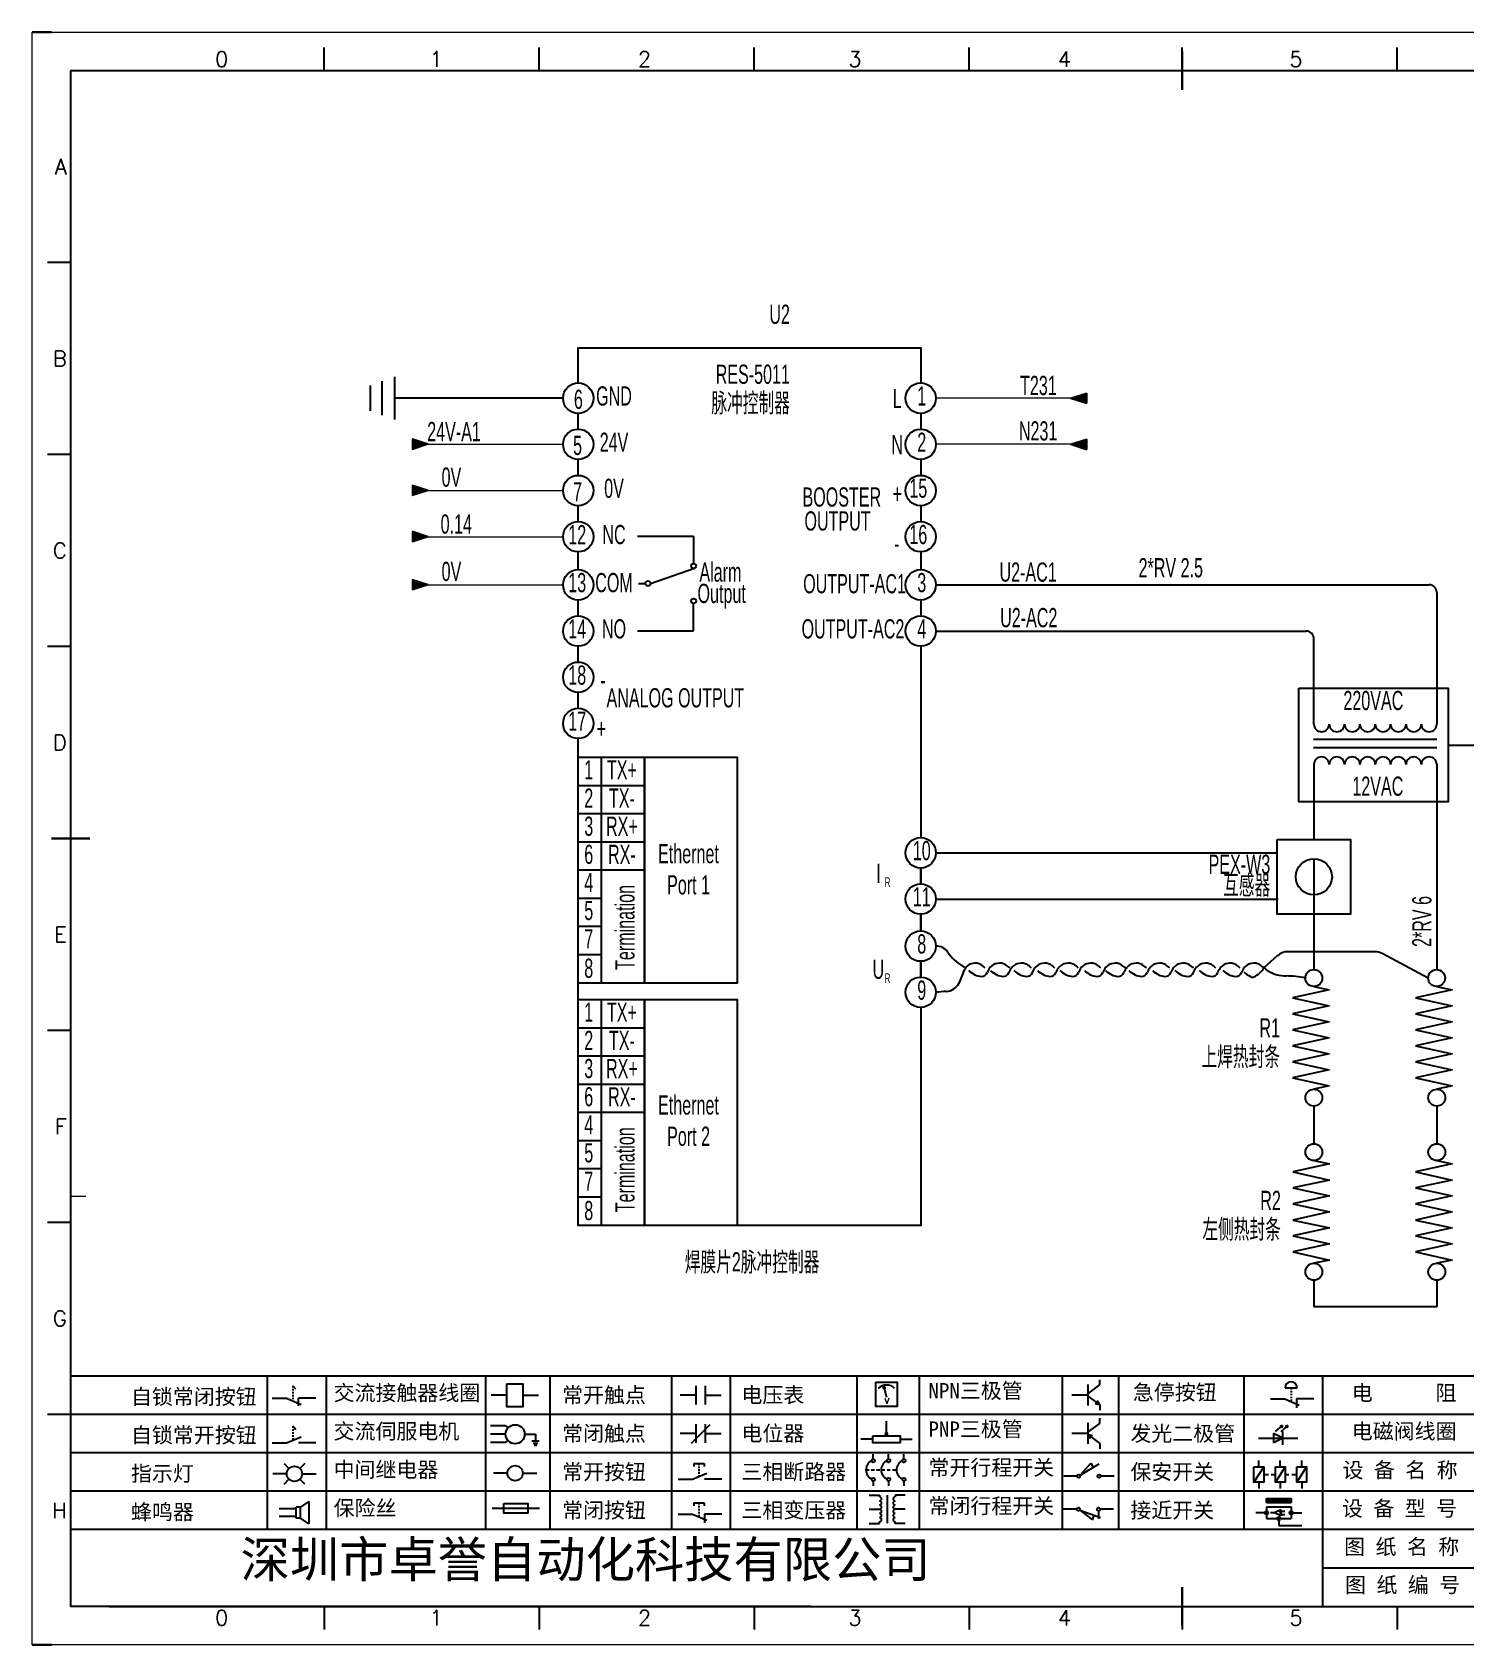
# Model space of a CAD drawing. Extents: x 49673 to 52330, y -5620 to -4375.
# Drawn here: x 51359 to 51545.7, y -4860.2 to -4650.2 of the extents above; entities that cross this region are included whole.
import ezdxf
from ezdxf.enums import TextEntityAlignment as Align

# ---------------------------------------------------------------- set-up
doc = ezdxf.new("R2010")
doc.units = 0
doc.header["$MEASUREMENT"] = 0
doc.layers.add('AE_BOR', color=1, linetype='Continuous')
doc.layers.add('Dimension', color=3, linetype='Continuous', lineweight=13)
doc.styles.get("Standard").update_dxf_attribs({"font": 'txt.shx'})
doc.styles.add('WD', font='simplex.shx', dxfattribs={"bigfont": 'gbcbig.shx'})
doc.styles.add('样式 8', font='arial.ttf')
doc.styles.add('汉字', font='')
doc.styles.get('汉字').set_extended_font_data('新宋体')

# ---------------------------------------------------------------- blocks, each defined once
blk = doc.blocks.new('*U28')
at = {"linetype": 'ByBlock'}
for p, q in [((-1909.23, -780.45), (-1909.23, -780.67)), ((-1909.23, -780.45), (-1908.92, -780.84)), ((-1909.23, -780.84), (-1909.23, -781.05)), ((-1911.92, -782.07), (-1910.06, -782.07)), ((-1910.06, -782.07), (-1908.18, -782.88)), ((-1909.23, -781.23), (-1909.23, -781.44)), ((-1909.23, -781.61), (-1909.23, -781.83)), ((-1909.23, -782), (-1909.23, -782.21)), ((-1909.23, -782.38), (-1909.23, -782.43)), ((-1908.52, -783.07), (-1908.52, -782.07)), ((-1906.25, -782.07), (-1908.52, -782.07))]:
    blk.add_line(p, q, dxfattribs=at)
blk = doc.blocks.new('*U30')
at = {"linetype": 'ByBlock'}
for p, q in [((-1908.88, -791.17), (-1909.23, -790.71)), ((-1909.23, -790.71), (-1909.23, -790.92)), ((-1909.23, -791.09), (-1909.23, -791.31)), ((-1909.23, -791.48), (-1909.23, -791.69)), ((-1911.92, -792.89), (-1910.06, -792.89)), ((-1910.06, -792.89), (-1908.18, -792.08)), ((-1909.23, -791.86), (-1909.23, -792.08)), ((-1909.23, -792.25), (-1909.23, -792.47)), ((-1906.25, -792.89), (-1908.52, -792.89))]:
    blk.add_line(p, q, dxfattribs=at)
blk = doc.blocks.new('蜂鸣器')
at = {"linetype": 'ByBlock'}
for p, q in [((-1907.17, -795.53), (-1908.25, -796.26)), ((-1907.17, -795.53), (-1907.17, -798.41)), ((-1908.8, -796.48), (-1911.01, -796.48)), ((-1908.8, -797.46), (-1911.01, -797.46)), ((-1908.25, -796.26), (-1908.8, -796.26)), ((-1908.8, -797.68), (-1908.8, -796.26)), ((-1908.25, -797.68), (-1908.8, -797.68)), ((-1908.25, -797.68), (-1908.25, -796.26)), ((-1907.17, -798.41), (-1908.25, -797.68))]:
    blk.add_line(p, q, dxfattribs=at)
blk = doc.blocks.new('指示灯')
at = {"linetype": 'ByBlock'}
for p, q in [((-1854.25, -776.92), (-1856.06, -776.92)), ((-1854.62, -775.59), (-1853.97, -776.23)), ((-1851.9, -775.59), (-1852.54, -776.23)), ((-1852.26, -776.92), (-1850.45, -776.92)), ((-1854.62, -778.25), (-1853.97, -777.61)), ((-1851.9, -778.25), (-1852.54, -777.61))]:
    blk.add_line(p, q, dxfattribs=at)
blk.add_circle((-1853.26, -776.92), 0.992, dxfattribs=at)
blk = doc.blocks.new('交流接触器线圈')
at = {"linetype": 'ByBlock'}
for p, q in [((-1880.82, -781.77), (-1882.87, -781.77)), ((-1878.72, -781.77), (-1876.67, -781.77))]:
    blk.add_line(p, q, dxfattribs=at)
blk.add_lwpolyline([(-1880.82, -780.28), (-1878.72, -780.28), (-1878.72, -783.26), (-1880.82, -783.26)], close=True, dxfattribs=at)
blk = doc.blocks.new('交流伺服电机')
at = {"linetype": 'ByBlock'}
for p, q in [((-1880.97, -785.75), (-1882.94, -785.75)), ((-1880.97, -786.85), (-1882.94, -786.85)), ((-1880.97, -785.75), (-1880.65, -786.03)), ((-1878.49, -786.85), (-1877.07, -786.85)), ((-1877.07, -786.85), (-1877.07, -787.72)), ((-1880.97, -787.94), (-1882.94, -787.94)), ((-1880.97, -787.94), (-1880.65, -787.67)), ((-1877.54, -787.72), (-1876.59, -787.72)), ((-1877.38, -788.01), (-1876.75, -788.01)), ((-1877.23, -788.29), (-1876.9, -788.29))]:
    blk.add_line(p, q, dxfattribs=at)
blk.add_circle((-1879.73, -786.85), 1.24, dxfattribs=at)
blk = doc.blocks.new('中间继电器')
at = {"linetype": 'ByBlock'}
for p, q in [((-1880.72, -791.92), (-1882.54, -791.92)), ((-1878.74, -791.92), (-1876.92, -791.92))]:
    blk.add_line(p, q, dxfattribs=at)
blk.add_circle((-1879.73, -791.92), 0.992, dxfattribs=at)
blk = doc.blocks.new('保险丝')
at = {"linetype": 'ByBlock'}
blk.add_line((-1882.72, -796.49), (-1876.55, -796.49), dxfattribs=at)
blk.add_lwpolyline([(-1881.2, -795.86), (-1878.06, -795.86), (-1878.06, -797.12), (-1881.2, -797.12)], close=True, dxfattribs=at)
blk = doc.blocks.new('常开按钮')
at = {"linetype": 'ByBlock'}
for p, q in [((-1910.06, -787.73), (-1908.18, -786.93)), ((-1909.9, -785.68), (-1908.56, -785.68)), ((-1909.9, -785.68), (-1909.9, -786.07)), ((-1909.23, -785.68), (-1909.23, -785.89)), ((-1909.23, -786.06), (-1909.23, -786.28)), ((-1909.23, -786.45), (-1909.23, -786.67)), ((-1909.23, -786.84), (-1909.23, -787.05)), ((-1909.23, -787.22), (-1909.23, -787.38)), ((-1908.56, -785.68), (-1908.56, -786.07)), ((-1911.92, -787.73), (-1910.06, -787.73)), ((-1906.25, -787.73), (-1908.52, -787.73))]:
    blk.add_line(p, q, dxfattribs=at)
blk = doc.blocks.new('常开触点')
at = {"linetype": 'ByBlock'}
for p, q in [((-1853.82, -782.99), (-1853.82, -780.56)), ((-1852.6, -782.99), (-1852.6, -780.56)), ((-1853.82, -781.77), (-1855.88, -781.77)), ((-1852.6, -781.77), (-1850.55, -781.77))]:
    blk.add_line(p, q, dxfattribs=at)
blk = doc.blocks.new('常闭触点')
at = {"linetype": 'ByBlock'}
for p, q in [((-1853.82, -786.77), (-1855.88, -786.77)), ((-1852.01, -785.66), (-1854.43, -788.1)), ((-1853.82, -787.99), (-1853.82, -785.56)), ((-1852.6, -787.99), (-1852.6, -785.56)), ((-1852.6, -786.77), (-1850.55, -786.77))]:
    blk.add_line(p, q, dxfattribs=at)
blk = doc.blocks.new('常闭按钮')
at = {"linetype": 'ByBlock'}
for p, q in [((-1854.11, -790.83), (-1852.77, -790.83)), ((-1854.11, -790.83), (-1854.11, -791.22)), ((-1853.44, -790.83), (-1853.44, -791.04)), ((-1853.44, -791.21), (-1853.44, -791.43)), ((-1853.44, -791.6), (-1853.44, -791.82)), ((-1852.77, -790.83), (-1852.77, -791.22)), ((-1856.13, -792.28), (-1854.28, -792.28)), ((-1854.28, -792.28), (-1852.4, -793.09)), ((-1853.44, -791.99), (-1853.44, -792.2)), ((-1853.44, -792.37), (-1853.44, -792.53)), ((-1850.47, -792.28), (-1852.73, -792.28)), ((-1852.73, -792.28), (-1852.73, -793.43))]:
    blk.add_line(p, q, dxfattribs=at)
blk = doc.blocks.new('电压表')
at = {"linetype": 'ByBlock'}
for p, q in [((-1814.84, -780.75), (-1814.91, -781.13)), ((-1814.6, -781.05), (-1814.91, -781.13)), ((-1814.84, -780.75), (-1814.46, -782.26)), ((-1814.84, -780.75), (-1814.6, -781.05))]:
    blk.add_line(p, q, dxfattribs=at)
blk.add_lwpolyline([(-1815.84, -780.34), (-1813.07, -780.34), (-1813.07, -783.49), (-1815.84, -783.49)], close=True, dxfattribs=at)
blk.add_arc((-1814.46, -782.26), 1.56, 46.8313, 133.1687, dxfattribs=at)
at = {"linetype": 'ByBlock', "insert": (-1814.7, -782.39), "char_height": 0.75, "width": 0.6768, "attachment_point": 1}
blk.add_mtext('V', dxfattribs=at)
blk = doc.blocks.new('电位器')
at = {"linetype": 'ByBlock'}
for p, q in [((-1814.45, -787.3), (-1814.45, -785.39)), ((-1814.45, -787.3), (-1814.62, -786.96)), ((-1814.62, -786.96), (-1814.27, -786.96)), ((-1814.45, -787.3), (-1814.27, -786.96)), ((-1816.21, -787.75), (-1817.79, -787.75)), ((-1812.68, -787.75), (-1811.1, -787.75))]:
    blk.add_line(p, q, dxfattribs=at)
blk.add_lwpolyline([(-1816.21, -787.3), (-1812.68, -787.3), (-1812.68, -788.2), (-1816.21, -788.2)], close=True, dxfattribs=at)
blk = doc.blocks.new('三相断路器')
at = {"linetype": 'ByBlock'}
for p, q in [((-1816.17, -790.33), (-1816.17, -789.7)), ((-1814.17, -790.33), (-1814.17, -789.7)), ((-1812.18, -790.33), (-1812.18, -789.7)), ((-1817.14, -791.74), (-1816.72, -791.74)), ((-1816.45, -791.74), (-1816.03, -791.74)), ((-1816.17, -793.19), (-1816.17, -793.83)), ((-1815.76, -791.74), (-1815.34, -791.74)), ((-1815.07, -791.74), (-1814.65, -791.74)), ((-1814.38, -791.74), (-1813.96, -791.74)), ((-1814.17, -793.19), (-1814.17, -793.83)), ((-1813.69, -791.74), (-1813.27, -791.74)), ((-1812.18, -793.19), (-1812.18, -793.83))]:
    blk.add_line(p, q, dxfattribs=at)
for centre in [(-1816.17, -790.55), (-1814.17, -790.55), (-1812.18, -790.55), (-1816.17, -792.98), (-1814.17, -792.98), (-1812.18, -792.98)]:
    blk.add_circle(centre, 0.219, dxfattribs=at)
for centre in [(-1815.81, -791.74), (-1813.82, -791.74), (-1811.83, -791.74)]:
    blk.add_arc(centre, 1.32, 115.5791, 244.4209, dxfattribs=at)
blk = doc.blocks.new('三相变压器')
at = {"linetype": 'ByBlock'}
for p, q in [((-1816.69, -795.03), (-1815.37, -795.03)), ((-1815.37, -795.03), (-1815.37, -795.24)), ((-1814.34, -798.7), (-1814.34, -795.04)), ((-1812, -795.03), (-1813.32, -795.03)), ((-1813.32, -795.03), (-1813.32, -795.24)), ((-1816.69, -796.87), (-1815.37, -796.87)), ((-1812, -796.87), (-1813.32, -796.87)), ((-1816.69, -798.71), (-1815.37, -798.71)), ((-1815.37, -798.71), (-1815.37, -798.5)), ((-1813.32, -798.71), (-1813.32, -798.5)), ((-1812, -798.71), (-1813.32, -798.71))]:
    blk.add_line(p, q, dxfattribs=at)
for centre, start, end in [((-1815.37, -795.51), 270, 90), ((-1815.37, -796.06), 270, 90), ((-1813.32, -795.51), 90, 270), ((-1813.32, -796.06), 90, 270), ((-1815.37, -796.6), 270, 90), ((-1815.37, -797.14), 270, 90), ((-1815.37, -797.68), 270, 90), ((-1815.37, -798.23), 270, 90), ((-1813.32, -796.6), 90, 270), ((-1813.32, -797.14), 90, 270), ((-1813.32, -797.68), 90, 270), ((-1813.32, -798.23), 90, 270)]:
    blk.add_arc(centre, 0.271, start, end, dxfattribs=at)
blk = doc.blocks.new('NPN三极管')
at = {"linetype": 'ByBlock'}
for p, q in [((-1785.73, -780.61), (-1785.73, -783.32)), ((-1785.73, -781.82), (-1784.15, -780.66)), ((-1784.15, -780.66), (-1784.15, -779.98)), ((-1785.73, -781.97), (-1787.81, -781.97)), ((-1785.73, -782.11), (-1784.15, -783.27)), ((-1784.41, -782.73), (-1784.74, -783.18)), ((-1784.15, -783.27), (-1784.74, -783.18)), ((-1784.15, -783.27), (-1784.41, -782.73)), ((-1784.15, -783.27), (-1784.15, -783.96))]:
    blk.add_line(p, q, dxfattribs=at)
blk = doc.blocks.new('PNP三极管')
at = {"linetype": 'ByBlock'}
for p, q in [((-1784.9, -785.38), (-1784.9, -788.09)), ((-1783.32, -785.43), (-1783.32, -784.75)), ((-1784.9, -786.74), (-1786.98, -786.74)), ((-1784.9, -786.59), (-1783.32, -785.43)), ((-1784.9, -786.88), (-1783.32, -788.04)), ((-1784.9, -786.88), (-1784.31, -786.97)), ((-1784.9, -786.88), (-1784.64, -787.42)), ((-1784.31, -786.97), (-1784.64, -787.42)), ((-1783.32, -788.04), (-1783.32, -788.73))]:
    blk.add_line(p, q, dxfattribs=at)
blk = doc.blocks.new('常开行程开关')
at = {"linetype": 'ByBlock'}
for p, q in [((-1785.89, -792.17), (-1784.52, -790.62)), ((-1785.89, -792.17), (-1783.43, -790.72)), ((-1784.52, -790.62), (-1784.19, -791.17)), ((-1786.29, -792.3), (-1788.01, -792.3)), ((-1781.48, -792.3), (-1783.21, -792.3))]:
    blk.add_line(p, q, dxfattribs=at)
for centre in [(-1786.07, -792.3), (-1783.42, -792.3)]:
    blk.add_circle(centre, 0.219, dxfattribs=at)
blk = doc.blocks.new('常闭行程开关')
at = {"linetype": 'ByBlock'}
for p, q in [((-1786.34, -796.62), (-1788.07, -796.62)), ((-1785.93, -796.72), (-1783.25, -797.7)), ((-1785.93, -796.72), (-1784.3, -798)), ((-1784.3, -798), (-1784.08, -797.4)), ((-1783.48, -796.84), (-1783.48, -797.85)), ((-1781.54, -796.62), (-1783.26, -796.62))]:
    blk.add_line(p, q, dxfattribs=at)
for centre in [(-1786.12, -796.62), (-1783.48, -796.62)]:
    blk.add_circle(centre, 0.219, dxfattribs=at)
blk = doc.blocks.new('发光二极管')
at = {"linetype": 'ByBlock'}
for p, q in [((-1755.78, -785.92), (-1754.89, -785.14)), ((-1754.89, -785.14), (-1755.2, -785.22)), ((-1755.2, -785.22), (-1755.01, -785.43)), ((-1755.08, -785.92), (-1754.18, -785.14)), ((-1754.89, -785.14), (-1755.01, -785.43)), ((-1754.18, -785.14), (-1754.49, -785.22)), ((-1754.49, -785.22), (-1754.31, -785.43)), ((-1754.18, -785.14), (-1754.31, -785.43)), ((-1758.01, -786.77), (-1752.89, -786.77)), ((-1754.84, -786.77), (-1756.04, -786.16)), ((-1756.04, -786.16), (-1756.04, -787.39)), ((-1754.84, -786.77), (-1756.04, -787.39)), ((-1754.84, -787.63), (-1754.84, -785.92))]:
    blk.add_line(p, q, dxfattribs=at)
blk = doc.blocks.new('保安开关')
at = {"linetype": 'ByBlock'}
for p, q in [((-1757.33, -790.79), (-1758.6, -792.81)), ((-1757.96, -790.79), (-1757.96, -789.97)), ((-1754.54, -790.79), (-1755.81, -792.81)), ((-1755.17, -790.79), (-1755.17, -789.97)), ((-1751.75, -790.79), (-1753.02, -792.81)), ((-1752.39, -790.79), (-1752.39, -789.97)), ((-1757.96, -792.81), (-1757.96, -793.62)), ((-1757.33, -791.8), (-1756.72, -791.8)), ((-1756.35, -791.8), (-1755.89, -791.8)), ((-1755.17, -792.81), (-1755.17, -793.62)), ((-1754.52, -791.8), (-1754.06, -791.8)), ((-1753.69, -791.8), (-1753.08, -791.8)), ((-1752.39, -792.81), (-1752.39, -793.62))]:
    blk.add_line(p, q, dxfattribs=at)
for points in [[(-1758.6, -790.79), (-1757.33, -790.79), (-1757.33, -792.81), (-1758.6, -792.81)], [(-1755.81, -790.79), (-1754.54, -790.79), (-1754.54, -792.81), (-1755.81, -792.81)], [(-1753.02, -790.79), (-1751.75, -790.79), (-1751.75, -792.81), (-1753.02, -792.81)]]:
    blk.add_lwpolyline(points, close=True, dxfattribs=at)
blk = doc.blocks.new('接近开关')
at = {"linetype": 'ByBlock'}
h = blk.add_hatch(dxfattribs=at)
h.set_pattern_fill('ANSI31', color=256, scale=0.01, style=0)
h.set_pattern_definition([(45, (-89.131516, -30.795668), (-0.0224506403, 0.0224506403), [])])
h.paths.add_polyline_path([(-1516.96, -1123.35), (-1516.96, -1122.85), (-1513.76, -1122.85), (-1513.76, -1123.35)])
for p, q in [((-1516.96, -1123.35), (-1516.96, -1122.85)), ((-1516.96, -1122.85), (-1513.76, -1122.85)), ((-1516.96, -1123.35), (-1513.76, -1123.35)), ((-1513.76, -1122.85), (-1513.76, -1123.35)), ((-1517.18, -1124.71), (-1518.36, -1124.71)), ((-1516.96, -1123.95), (-1513.76, -1123.95)), ((-1516.96, -1123.95), (-1516.96, -1125.47)), ((-1516.96, -1125.47), (-1513.76, -1125.47)), ((-1515.91, -1124.71), (-1516.45, -1124.71)), ((-1515.11, -1124.31), (-1515.91, -1124.71)), ((-1515.11, -1125.11), (-1515.91, -1124.71)), ((-1515.33, -1124.53), (-1515.17, -1124.53)), ((-1515.33, -1124.88), (-1515.17, -1124.88)), ((-1515.25, -1124.45), (-1515.25, -1124.61)), ((-1515.11, -1124.31), (-1515.11, -1125.11)), ((-1515.11, -1124.48), (-1514.58, -1124.48)), ((-1515.11, -1124.94), (-1514.58, -1124.94)), ((-1513.76, -1123.95), (-1513.76, -1125.47)), ((-1513.54, -1124.71), (-1512.36, -1124.71)), ((-1515.36, -1125.69), (-1515.36, -1126.36)), ((-1515.36, -1126.36), (-1512.36, -1126.36))]:
    blk.add_line(p, q, dxfattribs=at)
for centre in [(-1516.96, -1124.71), (-1515.36, -1125.47), (-1513.76, -1124.71)]:
    blk.add_circle(centre, 0.225, dxfattribs=at)
blk = doc.blocks.new('急停按钮')
at = {"linetype": 'ByBlock'}
for p, q in [((-1.86, 0), (0, 0)), ((0, 0), (1.88, -0.81)), ((0.06, 1.45), (1.61, 1.45)), ((0.83, 1.45), (0.83, 1.24)), ((0.83, 1.07), (0.83, 0.85)), ((0.83, 0.68), (0.83, 0.47)), ((0.83, 0.29), (0.83, 0.08)), ((3.81, 0), (1.54, 0)), ((1.54, 0), (1.54, -1.15)), ((0.83, -0.09), (0.83, -0.24))]:
    blk.add_line(p, q, dxfattribs=at)
blk.add_arc((0.83, 1.45), 0.774, 0, 180)
blk = doc.blocks.new('电控横A4')
for p, q in [((292, -5), (5, -5)), ((5, -5), (5, -205)), ((10.03, -205), (289.53, -205)), ((130.8, -205), (190.75, -205))]:
    blk.add_line(p, q)
at = {"lineweight": 9, "ltscale": 0.1}
for p, q in [((5, -151.57), (7, -151.57)), ((101.34, -205), (130.8, -205)), ((129.44, -205), (129.44, -205)), ((129.44, -205), (129.44, -205)), ((129.44, -205), (129.44, -205)), ((129.44, -205), (129.44, -205))]:
    blk.add_line(p, q, dxfattribs=at)
at = {"linetype": 'ByBlock'}
for p, q in [((292, -175), (5, -175)), ((292, -180), (5, -180)), ((292, -185), (5, -185)), ((292, -190), (5, -190)), ((292, -195), (5, -195)), ((292, -200), (168.03, -200))]:
    blk.add_line(p, q, dxfattribs=at)
at = {"color": 0, "lineweight": -2}
for p, q in [((30.58, -175), (30.58, -195)), ((38.26, -175), (38.26, -195)), ((59.05, -175), (59.05, -195)), ((67.4, -175), (67.4, -195)), ((83.26, -175), (83.26, -195)), ((90.91, -175), (90.91, -195)), ((107.4, -175), (107.4, -195)), ((115.5, -175), (115.5, -195)), ((134.12, -175), (134.12, -195)), ((141.48, -175), (141.48, -195)), ((157.79, -175), (157.79, -195)), ((168.03, -175), (168.03, -204.92))]:
    blk.add_line(p, q, dxfattribs=at)
at = {"color": 0, "ltscale": 2}
blk.add_line((101.34, -205), (5, -205), dxfattribs=at)
at = {"layer": 'AE_BOR', "lineweight": 30}
for p, q in [((2.53, 0), (0, 0)), ((0, -210), (2.53, -210))]:
    blk.add_line(p, q, dxfattribs=at)
at = {"layer": 'AE_BOR', "color": 1, "lineweight": 15}
for p, q in [((0, 0), (297, 0)), ((0, -210), (0, 0)), ((297, -210), (0, -210))]:
    blk.add_line(p, q, dxfattribs=at)
at = {"layer": 'AE_BOR'}
for p, q in [((38.03, -5), (38.03, -2)), ((66.03, -5), (66.03, -2)), ((94.03, -5), (94.03, -2)), ((122.03, -5), (122.03, -2)), ((149.78, -5), (149.78, -2)), ((177.78, -5), (177.78, -2)), ((5, -30), (2, -30)), ((5, -55), (2, -55)), ((5, -80), (2, -80)), ((5, -130), (2, -130)), ((5, -155), (2, -155)), ((5, -180), (2, -180)), ((38.03, -205), (38.03, -208)), ((66.03, -205), (66.03, -208)), ((94.03, -205), (94.03, -208)), ((122.03, -205), (122.03, -208)), ((149.78, -205), (149.78, -208)), ((177.78, -205), (177.78, -208))]:
    blk.add_line(p, q, dxfattribs=at)
at = {"layer": 'AE_BOR', "color": 2, "lineweight": 30}
for p, q in [((149.78, -7.5), (149.78, -2.5)), ((2.5, -105), (7.5, -105)), ((149.78, -202.5), (149.78, -207.5)), ((149.78, -205), (149.78, -207.5))]:
    blk.add_line(p, q, dxfattribs=at)
at = {"linetype": 'ByBlock'}
for name, p in [('*U28', (1943.19, 604.18)), ('交流接触器线圈', (1942.62, 604.27)), ('常开触点', (1940.27, 604.3)), ('电压表', (1925.71, 604.52)), ('NPN三极管', (1923.2, 604.5)), ('PNP三极管', (1922.37, 604.27)), ('*U30', (1943.19, 609.18)), ('交流伺服电机', (1942.62, 604.27)), ('常闭触点', (1940.27, 604.3)), ('电位器', (1925.71, 604.52)), ('发光二极管', (1917.72, 603.69)), ('指示灯', (1887.41, 589.18)), ('中间继电器', (1942.62, 604.27)), ('常开按钮', (1996.06, 599.3)), ('三相断路器', (1925.71, 604.52)), ('常开行程开关', (1922.37, 604.27)), ('保安开关', (1917.72, 603.98)), ('三相变压器', (1925.71, 604.52)), ('接近开关', (1677.72, 931.9)), ('蜂鸣器', (1943.19, 604.18)), ('保险丝', (1942.62, 604.27)), ('常闭按钮', (1940.27, 599.3)), ('常闭行程开关', (1922.37, 604.27))]:
    blk.add_blockref(name, p, dxfattribs=at)
blk.add_blockref('急停按钮', (163.12, -177.98))
at = {"char_height": 2, "attachment_point": 1, "style": '汉字'}
for s, insert in [('{\\fKaiTi_GB2312|b0|i0|c134|p49;自锁常闭按钮}', (12.86, -176.69)), ('{\\fKaiTi_GB2312|b0|i0|c134|p49;交流接触器线圈}', (39.25, -176.19)), ('{\\fKaiTi_GB2312|b0|i0|c134|p49;常开触点}', (69.01, -176.48)), ('{\\fKaiTi_GB2312|b0|i0|c134|p49;电压表}', (92.37, -176.47)), ('{\\fKaiTi_GB2312|b0|i0|c134|p49;NPN三极管}', (116.73, -175.91)), ('{\\fKaiTi_GB2312|b0|i0|c134|p49;急停按钮}', (143.35, -176.12)), ('{\\fKaiTi_GB2312|b0|i0|c134|p49;电      阻}', (171.86, -176.19)), ('{\\fKaiTi_GB2312|b0|i0|c134|p49;自锁常开按钮}', (12.86, -181.69)), ('{\\fKaiTi_GB2312|b0|i0|c134|p49;交流伺服电机}', (39.25, -181.19)), ('{\\fKaiTi_GB2312|b0|i0|c134|p49;常闭触点}', (69.01, -181.48)), ('{\\fKaiTi_GB2312|b0|i0|c134|p49;电位器}', (92.37, -181.47)), ('{\\fKaiTi_GB2312|b0|i0|c134|p49;PNP三极管}', (116.73, -180.91)), ('{\\fKaiTi_GB2312|b0|i0|c134|p49;发光二极管}', (143.02, -181.48)), ('{\\fKaiTi_GB2312|b0|i0|c134|p49;电磁阀线圈}', (171.86, -181.19)), ('{\\fKaiTi_GB2312|b0|i0|c134|p49;指示灯}', (12.86, -186.69)), ('{\\fKaiTi_GB2312|b0|i0|c134|p49;中间继电器}', (39.25, -186.19)), ('{\\fKaiTi_GB2312|b0|i0|c134|p49;常开按钮}', (69.01, -186.48)), ('{\\fKaiTi_GB2312|b0|i0|c134|p49;三相断路器}', (92.37, -186.47)), ('{\\fKaiTi_GB2312|b0|i0|c134|p49;常开行程开关}', (116.73, -185.91)), ('{\\fKaiTi_GB2312|b0|i0|c134|p49;保安开关}', (143.02, -186.48)), ('{\\fKaiTi_GB2312|b0|i0|c134|p0;设 备 名 称}', (170.65, -186.24)), ('{\\fKaiTi_GB2312|b0|i0|c134|p49;保险丝}', (39.25, -191.19)), ('{\\fKaiTi_GB2312|b0|i0|c134|p49;常闭行程开关}', (116.73, -190.91)), ('{\\fKaiTi_GB2312|b0|i0|c134|p0;设 备 型 号}', (170.58, -191.24)), ('{\\fKaiTi_GB2312|b0|i0|c134|p49;蜂鸣器}', (12.86, -191.69)), ('{\\fKaiTi_GB2312|b0|i0|c134|p49;常闭按钮}', (69.01, -191.48)), ('{\\fKaiTi_GB2312|b0|i0|c134|p49;三相变压器}', (92.37, -191.47)), ('{\\fKaiTi_GB2312|b0|i0|c134|p49;接近开关}', (143.02, -191.48)), ('{\\fKaiTi_GB2312|b0|i0|c134|p0;图 纸 名 称}', (170.86, -196.24)), ('{\\fKaiTi_GB2312|b0|i0|c134|p0;图 纸 编 号}', (170.98, -201.2))]:
    blk.add_mtext(s, dxfattribs=dict(at, insert=insert))
at = {"color": 0, "lineweight": -2, "insert": (27.14, -196.53), "char_height": 4.7064, "width": 96.1138, "attachment_point": 1}
blk.add_mtext('深圳市卓誉自动化科技有限公司', dxfattribs=at)
at = {"layer": 'AE_BOR', "style": 'WD'}
for s, p in [('0', (24.67, -4.5)), ('1', (52.6, -4.5)), ('2', (79.75, -4.5)), ('3', (107.15, -4.5)), ('4', (134.45, -4.5)), ('5', (164.59, -4.5)), ('0', (24.67, -207.5)), ('1', (52.6, -207.5)), ('2', (79.75, -207.5)), ('3', (107.15, -207.5)), ('4', (134.45, -207.5)), ('5', (164.59, -207.5))]:
    blk.add_text(s, height=2, dxfattribs=at).set_placement(p, align=Align.CENTER)
for s, p in [('A', (4.5, -17.5)), ('B', (4.5, -42.5)), ('C', (4.5, -67.5)), ('D', (4.5, -92.5)), ('E', (4.5, -117.5)), ('F', (4.5, -142.5)), ('G', (4.5, -167.5)), ('H', (4.5, -192.5))]:
    blk.add_text(s, height=2, dxfattribs=at).set_placement(p, align=Align.MIDDLE_RIGHT)

msp = doc.modelspace()

# ---------------------------------------------------------------- hatches: boundary and pattern name
for points in [[(51494.25, -4697.86), (51496.32, -4697.19), (51496.32, -4698.52)], [(51410.51, -4703.87), (51408.44, -4703.21), (51408.44, -4704.54)], [(51494.25, -4703.87), (51496.32, -4703.21), (51496.32, -4704.54)], [(51410.51, -4709.89), (51408.44, -4709.22), (51408.44, -4710.55)], [(51410.51, -4715.9), (51408.44, -4715.24), (51408.44, -4716.57)], [(51410.51, -4722.17), (51408.44, -4721.51), (51408.44, -4722.83)]]:
    msp.add_hatch(color=256).paths.add_polyline_path(points)

# ---------------------------------------------------------------- linework, layer by layer
for p, q in [((51406.14, -4695.06), (51406.14, -4700.65)), ((51402.97, -4696.2), (51402.97, -4699.51)), ((51404.51, -4695.65), (51404.51, -4700.06)), ((51494.25, -4697.86), (51496.32, -4697.19)), ((51428.1, -4697.86), (51406.14, -4697.86)), ((51494.25, -4697.86), (51496.32, -4698.52)), ((51410.51, -4703.87), (51408.44, -4703.21)), ((51410.51, -4703.87), (51408.44, -4704.54)), ((51494.25, -4703.87), (51496.32, -4703.21)), ((51494.25, -4703.87), (51496.32, -4704.54)), ((51410.51, -4709.89), (51408.44, -4709.22)), ((51410.51, -4709.89), (51408.44, -4710.55)), ((51410.51, -4715.9), (51408.44, -4715.24)), ((51410.51, -4715.9), (51408.44, -4716.57)), ((51437.79, -4715.81), (51445.11, -4715.81)), ((51445.11, -4715.81), (51445.11, -4719.39)), ((51439.49, -4721.99), (51445.22, -4720.02)), ((51410.51, -4722.17), (51408.44, -4721.51)), ((51410.51, -4722.17), (51408.44, -4722.83)), ((51437.93, -4721.99), (51438.84, -4721.99)), ((51476.66, -4722.17), (51540.89, -4722.17)), ((51445.11, -4728.17), (51445.11, -4724.6)), ((51541.89, -4723.17), (51541.89, -4740.3)), ((51437.79, -4728.17), (51445.11, -4728.17)), ((51476.66, -4728.19), (51524.89, -4728.19)), ((51525.89, -4740.3), (51525.89, -4729.19)), ((51525.85, -4742.26), (51541.9, -4742.26)), ((51525.85, -4743.36), (51541.9, -4743.36)), ((51543.36, -4743.03), (51548.77, -4743.03)), ((51433.05, -4744.63), (51433.05, -4774.04)), ((51525.89, -4745.49), (51525.89, -4755.35)), ((51541.89, -4745.49), (51541.89, -4772.28)), ((51430.08, -4748.3), (51438.71, -4748.3)), ((51430.08, -4751.96), (51438.71, -4751.96)), ((51430.08, -4755.63), (51438.71, -4755.63)), ((51476.66, -4757.07), (51520.94, -4757.07)), ((51525.89, -4757.84), (51525.89, -4772.28)), ((51430.08, -4759.3), (51438.71, -4759.3)), ((51430.08, -4762.97), (51433.05, -4762.97)), ((51476.66, -4763.09), (51521.23, -4763.09)), ((51430.08, -4766.64), (51433.05, -4766.64)), ((51430.08, -4770.3), (51433.05, -4770.3)), ((51521.13, -4770.47), (51519.39, -4772.05)), ((51533.84, -4769.95), (51522.48, -4769.95)), ((51540.78, -4773.38), (51534.78, -4770.19)), ((51527.9, -4774.92), (51523.12, -4775.96)), ((51525.88, -4774.48), (51527.9, -4774.92)), ((51543.9, -4774.92), (51539.12, -4775.96)), ((51541.88, -4774.48), (51543.9, -4774.92)), ((51433.05, -4776.19), (51433.05, -4805.6)), ((51523.12, -4775.96), (51527.9, -4777)), ((51527.9, -4777), (51523.12, -4778.04)), ((51539.12, -4775.96), (51543.9, -4777)), ((51543.9, -4777), (51539.12, -4778.04)), ((51523.12, -4778.04), (51527.9, -4779.09)), ((51527.9, -4779.09), (51523.12, -4780.13)), ((51539.12, -4778.04), (51543.9, -4779.09)), ((51543.9, -4779.09), (51539.12, -4780.13)), ((51430.08, -4779.86), (51438.71, -4779.86)), ((51523.12, -4780.13), (51527.9, -4781.17)), ((51527.9, -4781.17), (51523.12, -4782.21)), ((51539.12, -4780.13), (51543.9, -4781.17)), ((51543.9, -4781.17), (51539.12, -4782.21)), ((51430.08, -4783.53), (51438.71, -4783.53)), ((51523.12, -4782.21), (51527.9, -4783.25)), ((51527.9, -4783.25), (51523.12, -4784.29)), ((51539.12, -4782.21), (51543.9, -4783.25)), ((51543.9, -4783.25), (51539.12, -4784.29)), ((51523.12, -4784.29), (51527.9, -4785.34)), ((51527.9, -4785.34), (51523.12, -4786.38)), ((51539.12, -4784.29), (51543.9, -4785.34)), ((51543.9, -4785.34), (51539.12, -4786.38)), ((51430.08, -4787.2), (51438.71, -4787.2)), ((51523.12, -4786.38), (51527.9, -4787.42)), ((51527.9, -4787.42), (51525.89, -4787.86)), ((51539.12, -4786.38), (51543.9, -4787.42)), ((51543.9, -4787.42), (51541.89, -4787.86)), ((51525.89, -4790.05), (51525.89, -4794.96)), ((51541.89, -4790.05), (51541.89, -4794.96)), ((51541.89, -4790.05), (51541.89, -4794.96)), ((51430.08, -4790.86), (51438.71, -4790.86)), ((51430.08, -4794.53), (51433.05, -4794.53)), ((51430.08, -4798.2), (51433.05, -4798.2)), ((51527.91, -4797.59), (51523.13, -4798.63)), ((51525.89, -4797.15), (51527.91, -4797.59)), ((51543.91, -4797.59), (51539.13, -4798.63)), ((51541.89, -4797.15), (51543.91, -4797.59)), ((51523.13, -4798.63), (51527.91, -4799.68)), ((51527.91, -4799.68), (51523.13, -4800.72)), ((51539.13, -4798.63), (51543.91, -4799.68)), ((51543.91, -4799.68), (51539.13, -4800.72)), ((51430.08, -4801.87), (51433.05, -4801.87)), ((51523.13, -4800.72), (51527.91, -4801.76)), ((51527.91, -4801.76), (51523.13, -4802.8)), ((51539.13, -4800.72), (51543.91, -4801.76)), ((51543.91, -4801.76), (51539.13, -4802.8)), ((51523.13, -4802.8), (51527.91, -4803.84)), ((51527.91, -4803.84), (51523.13, -4804.89)), ((51539.13, -4802.8), (51543.91, -4803.84)), ((51543.91, -4803.84), (51539.13, -4804.89)), ((51523.13, -4804.89), (51527.91, -4805.93)), ((51527.91, -4805.93), (51523.13, -4806.97)), ((51539.13, -4804.89), (51543.91, -4805.93)), ((51543.91, -4805.93), (51539.13, -4806.97)), ((51523.13, -4806.97), (51527.91, -4808.01)), ((51527.91, -4808.01), (51523.13, -4809.05)), ((51539.13, -4806.97), (51543.91, -4808.01)), ((51543.91, -4808.01), (51539.13, -4809.05)), ((51523.13, -4809.05), (51527.91, -4810.1)), ((51527.91, -4810.1), (51525.89, -4810.53)), ((51539.13, -4809.05), (51543.91, -4810.1)), ((51543.91, -4810.1), (51541.89, -4810.53)), ((51525.89, -4812.73), (51525.89, -4816.21)), ((51541.89, -4812.73), (51541.89, -4816.21)), ((51541.89, -4816.21), (51525.89, -4816.21))]:
    msp.add_line(p, q)
at = {"lineweight": 0}
for p, q in [((51496.32, -4697.19), (51496.32, -4698.52)), ((51494.25, -4697.86), (51476.66, -4697.86)), ((51408.44, -4703.21), (51408.44, -4704.54)), ((51410.51, -4703.87), (51428.1, -4703.87)), ((51494.25, -4703.87), (51476.66, -4703.87)), ((51496.32, -4703.21), (51496.32, -4704.54)), ((51408.44, -4709.22), (51408.44, -4710.55)), ((51410.51, -4709.89), (51428.1, -4709.89)), ((51408.44, -4715.24), (51408.44, -4716.57)), ((51410.51, -4715.9), (51428.1, -4715.9)), ((51408.44, -4721.51), (51408.44, -4722.83)), ((51410.51, -4722.17), (51428.1, -4722.17))]:
    msp.add_line(p, q, dxfattribs=at)
for points in [[(51430.08, -4695.88), (51430.08, -4691.29), (51474.68, -4691.29), (51474.68, -4695.88)], [(51430.08, -4701.89), (51430.08, -4699.84)], [(51474.68, -4699.84), (51474.68, -4701.89)], [(51430.08, -4707.91), (51430.08, -4705.85)], [(51474.68, -4705.85), (51474.68, -4707.91)], [(51430.08, -4713.92), (51430.08, -4711.87)], [(51474.68, -4711.87), (51474.68, -4713.92)], [(51430.08, -4720.19), (51430.08, -4717.88)], [(51474.68, -4717.88), (51474.68, -4720.19)], [(51430.08, -4726.21), (51430.08, -4724.15)], [(51474.68, -4724.15), (51474.68, -4726.21)], [(51430.08, -4732.22), (51430.08, -4730.17)], [(51474.68, -4730.17), (51474.68, -4755.09)], [(51430.08, -4738.24), (51430.08, -4736.18)], [(51474.68, -4777.21), (51474.68, -4805.6), (51430.08, -4805.6), (51430.08, -4742.2)], [(51474.68, -4759.05), (51474.68, -4761.11)], [(51474.68, -4761.11), (51474.68, -4759.05)], [(51474.68, -4759.05), (51474.68, -4761.11)], [(51474.68, -4759.05), (51474.68, -4761.11)], [(51474.68, -4765.07), (51474.68, -4767.24)], [(51474.68, -4767.24), (51474.68, -4765.07)], [(51474.68, -4765.07), (51474.68, -4767.24)], [(51474.68, -4771.2), (51474.68, -4773.25)], [(51474.68, -4773.25), (51474.68, -4771.2)], [(51474.68, -4771.2), (51474.68, -4773.25)], [(51474.68, -4777.21), (51474.68, -4777.21)]]:
    msp.add_lwpolyline(points)
for points in [[(51523.92, -4735.62), (51543.36, -4735.62), (51543.36, -4750.44), (51523.92, -4750.44)], [(51438.71, -4774.04), (51430.08, -4774.04), (51430.08, -4744.63), (51438.71, -4744.63)], [(51438.71, -4744.63), (51450.77, -4744.63), (51450.77, -4774.04), (51438.71, -4774.04)], [(51521.13, -4755.35), (51530.64, -4755.35), (51530.64, -4765.06), (51521.13, -4765.06)], [(51438.71, -4805.6), (51430.08, -4805.6), (51430.08, -4776.19), (51438.71, -4776.19)], [(51438.71, -4776.19), (51450.77, -4776.19), (51450.77, -4805.6), (51438.71, -4805.6)]]:
    msp.add_lwpolyline(points, close=True)
for centre, radius in [((51430.08, -4697.86), 1.98), ((51474.68, -4697.86), 1.98), ((51430.08, -4703.87), 1.98), ((51474.68, -4703.87), 1.98), ((51430.08, -4709.89), 1.98), ((51474.68, -4709.89), 1.98), ((51430.08, -4715.9), 1.98), ((51474.68, -4715.9), 1.98), ((51430.08, -4722.17), 1.98), ((51445.11, -4719.72), 0.324), ((51474.68, -4722.17), 1.98), ((51439.16, -4721.99), 0.324), ((51445.11, -4724.27), 0.324), ((51430.08, -4728.19), 1.98), ((51474.68, -4728.19), 1.98), ((51430.08, -4734.2), 1.98), ((51430.08, -4740.22), 1.98), ((51474.68, -4757.07), 1.98), ((51525.89, -4760.2), 2.36), ((51474.68, -4763.09), 1.98), ((51474.68, -4769.22), 1.98), ((51474.68, -4775.23), 1.98), ((51525.88, -4773.38), 1.1), ((51541.88, -4773.38), 1.1), ((51525.89, -4788.96), 1.1), ((51541.89, -4788.96), 1.1), ((51525.89, -4796.05), 1.1), ((51541.89, -4796.05), 1.1), ((51525.89, -4811.63), 1.1), ((51541.89, -4811.63), 1.1)]:
    msp.add_circle(centre, radius)
for centre, radius, start, end in [((51540.89, -4723.17), 1, 0, 90), ((51524.89, -4729.19), 1, 0, 90), ((51526.89, -4740.3), 1, 180, 0), ((51528.89, -4740.3), 1, 180, 0), ((51530.89, -4740.3), 1, 180, 0), ((51532.89, -4740.3), 1, 180, 0), ((51534.89, -4740.3), 1, 180, 0), ((51536.89, -4740.3), 1, 180, 0), ((51538.89, -4740.3), 1, 180, 0), ((51540.89, -4740.3), 1, 180, 0), ((51526.89, -4745.58), 1, 0, 180), ((51528.89, -4745.58), 1, 0, 180), ((51530.89, -4745.58), 1, 0, 180), ((51532.89, -4745.58), 1, 0, 180), ((51534.89, -4745.58), 1, 0, 180), ((51536.89, -4745.58), 1, 0, 180), ((51538.89, -4745.58), 1, 0, 180), ((51540.89, -4745.58), 1, 0, 180), ((51520.94, -4758.07), 1, 79.1002, 90), ((51476.78, -4770.92), 1.7, 32.9098, 93.817), ((51482.96, -4766.92), 5.66, 212.9098, 239.5012), ((51522.48, -4771.95), 2, 90, 132.2512), ((51533.84, -4771.95), 2, 61.984, 90), ((51471.73, -4769.8), 9, 331.6769, 343.7557), ((51478.43, -4774.33), 3.03, 50.0128, 56.754), ((51481.32, -4772.64), 0.998, 137.6952, 161.1382), ((51481.77, -4773.05), 1.61, 61.7839, 137.6952), ((51483.79, -4769.01), 4.44, 229.8438, 242.6142), ((51482.75, -4770.85), 2.33, 244.5911, 265.3248), ((51479.2, -4776.7), 6.06, 50.0128, 56.754), ((51482.62, -4772.42), 0.757, 265.3248, 341.1382), ((51485.23, -4773.31), 2, 137.6952, 161.1382), ((51484.94, -4773.05), 1.61, 61.7839, 137.6952), ((51486.63, -4769.01), 4.44, 229.8438, 242.6142), ((51485.59, -4770.85), 2.33, 244.5911, 265.3248), ((51485.46, -4772.42), 0.757, 265.3248, 341.1382), ((51482.38, -4776.7), 6.06, 50.0128, 56.754), ((51488.07, -4773.31), 2, 137.6952, 161.1382), ((51487.78, -4773.05), 1.61, 61.7839, 137.6952), ((51489.68, -4769.01), 4.44, 229.8438, 242.6142), ((51488.64, -4770.85), 2.33, 244.5911, 265.3248), ((51488.51, -4772.42), 0.757, 265.3248, 341.1382), ((51485.22, -4776.7), 6.06, 50.0128, 56.754), ((51491.11, -4773.31), 2, 137.6952, 161.1382), ((51490.83, -4773.05), 1.61, 61.7839, 137.6952), ((51492.75, -4769.01), 4.44, 229.8438, 242.6142), ((51491.71, -4770.85), 2.33, 244.5911, 265.3248), ((51491.58, -4772.42), 0.757, 265.3248, 341.1382), ((51488.26, -4776.7), 6.06, 50.0128, 56.754), ((51494.19, -4773.31), 2, 137.6952, 161.1382), ((51493.9, -4773.05), 1.61, 61.7839, 137.6952), ((51495.68, -4769.01), 4.44, 229.8438, 242.6142), ((51494.64, -4770.85), 2.33, 244.5911, 265.3248), ((51494.51, -4772.42), 0.757, 265.3248, 341.1382), ((51491.34, -4776.7), 6.06, 50.0128, 56.754), ((51497.12, -4773.31), 2, 137.6952, 161.1382), ((51496.83, -4773.05), 1.61, 61.7839, 137.6952), ((51498.86, -4769.01), 4.44, 229.8438, 242.6142), ((51497.81, -4770.85), 2.33, 244.5911, 265.3248), ((51494.27, -4776.7), 6.06, 50.0128, 56.754), ((51497.69, -4772.42), 0.757, 265.3248, 341.1382), ((51500.29, -4773.31), 2, 137.6952, 161.1382), ((51501.6, -4769.01), 4.44, 229.8438, 242.6142), ((51500, -4773.05), 1.61, 61.7839, 137.6952), ((51500.56, -4770.85), 2.33, 244.5911, 265.3248), ((51500.43, -4772.42), 0.757, 265.3248, 341.1382), ((51497.44, -4776.7), 6.06, 50.0128, 56.754), ((51503.03, -4773.31), 2, 137.6952, 161.1382), ((51502.75, -4773.05), 1.61, 61.7839, 137.6952), ((51504.65, -4769.01), 4.44, 229.8438, 242.6142), ((51503.6, -4770.85), 2.33, 244.5911, 265.3248), ((51503.47, -4772.42), 0.757, 265.3248, 341.1382), ((51500.18, -4776.7), 6.06, 50.0128, 56.754), ((51506.08, -4773.31), 2, 137.6952, 161.1382), ((51505.79, -4773.05), 1.61, 61.7839, 137.6952), ((51507.72, -4769.01), 4.44, 229.8438, 242.6142), ((51506.68, -4770.85), 2.33, 244.5911, 265.3248), ((51506.55, -4772.42), 0.757, 265.3248, 341.1382), ((51503.23, -4776.7), 6.06, 50.0128, 56.754), ((51509.15, -4773.31), 2, 137.6952, 161.1382), ((51508.87, -4773.05), 1.61, 61.7839, 137.6952), ((51510.65, -4769.01), 4.44, 229.8438, 242.6142), ((51509.6, -4770.85), 2.33, 244.5911, 265.3248), ((51509.48, -4772.42), 0.757, 265.3248, 341.1382), ((51506.3, -4776.7), 6.06, 50.0128, 56.754), ((51512.08, -4773.31), 2, 137.6952, 161.1382), ((51511.79, -4773.05), 1.61, 61.7839, 137.6952), ((51513.82, -4769.01), 4.44, 229.8438, 242.6142), ((51512.78, -4770.85), 2.33, 244.5911, 265.3248), ((51509.23, -4776.7), 6.06, 50.0128, 56.754), ((51512.65, -4772.42), 0.757, 265.3248, 341.1382), ((51515.26, -4773.31), 2, 137.6952, 161.1382), ((51514.97, -4773.05), 1.61, 61.7839, 137.6952), ((51516.91, -4769.01), 4.44, 229.8438, 242.6142), ((51515.87, -4770.85), 2.33, 244.5911, 265.3248), ((51515.74, -4772.42), 0.757, 265.3248, 341.1382), ((51512.41, -4776.7), 6.06, 50.0128, 56.754), ((51518.35, -4773.31), 2, 137.6952, 161.1382), ((51524.36, -4762.09), 12.99, 234.1358, 238.7428), ((51518.06, -4773.05), 1.61, 61.7839, 137.6952), ((51517.88, -4772.77), 0.495, 238.7428, 294.7242), ((51516.84, -4770.51), 2.98, 294.7242, 328.8738), ((51515.5, -4776.7), 6.06, 50.0128, 56.754), ((51516.07, -4777.12), 6.06, 50.0128, 56.754), ((51522.34, -4768.35), 4.76, 240.1616, 269.508), ((51522.19, -4785.73), 12.62, 78.1379, 89.508), ((51484.24, -4857.67), 82.79, 94.3037, 95.2523), ((51477.88, -4773.11), 2.02, 274.3037, 331.6769)]:
    msp.add_arc(centre, radius, start, end)

# ---------------------------------------------------------------- block references
msp.add_blockref('电控横A4', (51358.97, -4650.21))

# ---------------------------------------------------------------- texts
at = {"color": 3, "lineweight": 0, "style": '样式 8', "width": 0.6}
for s, height, p in [('6', 2.5, (51430.1, -4698.01)), ('GND', 2.5, (51434.74, -4697.57)), ('L', 2.5, (51471.62, -4697.9)), ('1', 2.5, (51474.82, -4697.57)), ('5', 2.5, (51429.99, -4704.03)), ('24V', 2.5, (51434.74, -4703.58)), ('N', 2.5, (51471.62, -4703.91)), ('2', 2.5, (51474.82, -4703.58)), ('7', 2.5, (51429.99, -4710.05)), ('0V', 2.5, (51434.74, -4709.6)), ('BOOSTER', 2.5, (51464.41, -4710.73)), ('+', 2.5, (51471.64, -4710.3)), ('15', 2.5, (51474.37, -4709.6)), ('12', 2.5, (51429.95, -4715.62)), ('NC', 2.5, (51434.74, -4715.62)), ('OUTPUT', 2.5, (51463.85, -4713.85)), ('16', 2.5, (51474.37, -4715.62)), ('-', 2.5, (51471.57, -4716.78)), ('13', 2.5, (51429.95, -4721.88)), ('COM', 2.5, (51434.74, -4721.88)), ('Alarm', 2.5, (51448.6, -4720.46)), ('OUTPUT-AC1', 2.5, (51466.07, -4722.02)), ('3', 2.5, (51474.82, -4721.88)), ('Output', 2.5, (51448.76, -4723.64)), ('14', 2.5, (51429.95, -4727.9)), ('NO', 2.5, (51434.74, -4727.9)), ('OUTPUT-AC2', 2.5, (51465.86, -4727.9)), ('4', 2.5, (51474.82, -4727.9)), ('18', 2.5, (51429.95, -4733.92)), ('-', 2.5, (51433.3, -4734.57)), ('ANALOG OUTPUT', 2.5, (51442.73, -4736.88)), ('17', 2.5, (51429.95, -4739.93)), ('+', 2.5, (51433.09, -4740.9)), ('1', 2.5, (51431.45, -4746.26)), ('TX+', 2.5, (51435.77, -4746.27)), ('2', 2.5, (51431.45, -4749.93)), ('TX-', 2.5, (51435.77, -4749.94)), ('3', 2.5, (51431.45, -4753.6)), ('RX+', 2.5, (51435.77, -4753.61)), ('6', 2.5, (51431.45, -4757.27)), ('RX-', 2.5, (51435.77, -4757.27)), ('Ethernet', 2.5, (51444.44, -4757.13)), ('10', 2.5, (51474.82, -4756.78)), ('I', 2.5, (51469.18, -4759.74)), ('4', 2.5, (51431.45, -4760.93)), ('Port 1', 2.5, (51444.45, -4761.25)), ('R', 1.25, (51470.36, -4760.89)), ('11', 2.5, (51474.82, -4762.8)), ('5', 2.5, (51431.45, -4764.6)), ('7', 2.5, (51431.45, -4768.27)), ('8', 2.5, (51474.82, -4768.93)), ('8', 2.5, (51431.45, -4772.1)), ('U', 2.5, (51469.17, -4772.25)), ('R', 1.25, (51470.35, -4773.4)), ('9', 2.5, (51474.82, -4774.95)), ('1', 2.5, (51431.45, -4777.82)), ('TX+', 2.5, (51435.77, -4777.83)), ('2', 2.5, (51431.45, -4781.49)), ('TX-', 2.5, (51435.77, -4781.5)), ('3', 2.5, (51431.45, -4785.16)), ('RX+', 2.5, (51435.77, -4785.17)), ('6', 2.5, (51431.45, -4788.83)), ('RX-', 2.5, (51435.77, -4788.84)), ('Ethernet', 2.5, (51444.44, -4789.86)), ('4', 2.5, (51431.45, -4792.5)), ('Port 2', 2.5, (51444.45, -4793.98)), ('5', 2.5, (51431.45, -4796.16)), ('7', 2.5, (51431.45, -4799.83)), ('8', 2.5, (51431.45, -4803.66)), ('焊膜片2脉冲控制器', 2.5, (51452.72, -4810.3))]:
    msp.add_text(s, height=height, dxfattribs=at).set_placement(p, align=Align.MIDDLE)
at = {"lineweight": 0, "style": '样式 8', "width": 0.6}
for tag, p in [('U2', (51457.65, -4688.18)), ('RES-5011', (51457.65, -4695.99)), ('脉冲控制器', (51457.65, -4699.71)), ('220VAC', (51537.54, -4738.48)), ('12VAC', (51537.54, -4749.64)), ('PEX-W3', (51520.21, -4759.81)), ('互感器', (51520.21, -4762.51)), ('R1', (51521.48, -4781.12)), ('上焊热封条', (51521.48, -4784.85)), ('R2', (51521.59, -4803.59)), ('左侧热封条', (51521.59, -4807.32))]:
    msp.add_attdef(tag, text='', height=2.5, dxfattribs=at).set_placement(p, align=Align.RIGHT)
at = {"layer": 'Dimension', "lineweight": 0, "style": '样式 8', "width": 0.6}
for s, p in [('T231', (51492.4, -4697.45)), ('24V-A1', (51417.4, -4703.46)), ('N231', (51492.48, -4703.37)), ('0V', (51414.85, -4709.39)), ('0V', (51414.85, -4721.67)), ('U2-AC1', (51492.4, -4721.76)), ('U2-AC2', (51492.48, -4727.69))]:
    msp.add_text(s, height=2.5, dxfattribs=at).set_placement(p, align=Align.RIGHT)
at = {"layer": 'Dimension', "color": 6, "lineweight": 0, "style": '样式 8', "width": 0.6}
msp.add_text('0.14', height=2.5, dxfattribs=at).set_placement((51416.24, -4715.5), align=Align.RIGHT)
at = {"layer": 'Dimension', "color": 1, "lineweight": 0, "style": '样式 8', "width": 0.6}
msp.add_text('2*RV 2.5', height=2.5, dxfattribs=at).set_placement((51503.06, -4721.19))
for s, p in [('Termination', (51437.41, -4772.32)), ('2*RV 6', (51541.2, -4769.33)), ('Termination', (51437.41, -4803.88))]:
    msp.add_text(s, height=2.5, rotation=90, dxfattribs=at).set_placement(p)

doc.saveas('drawing.dxf')
